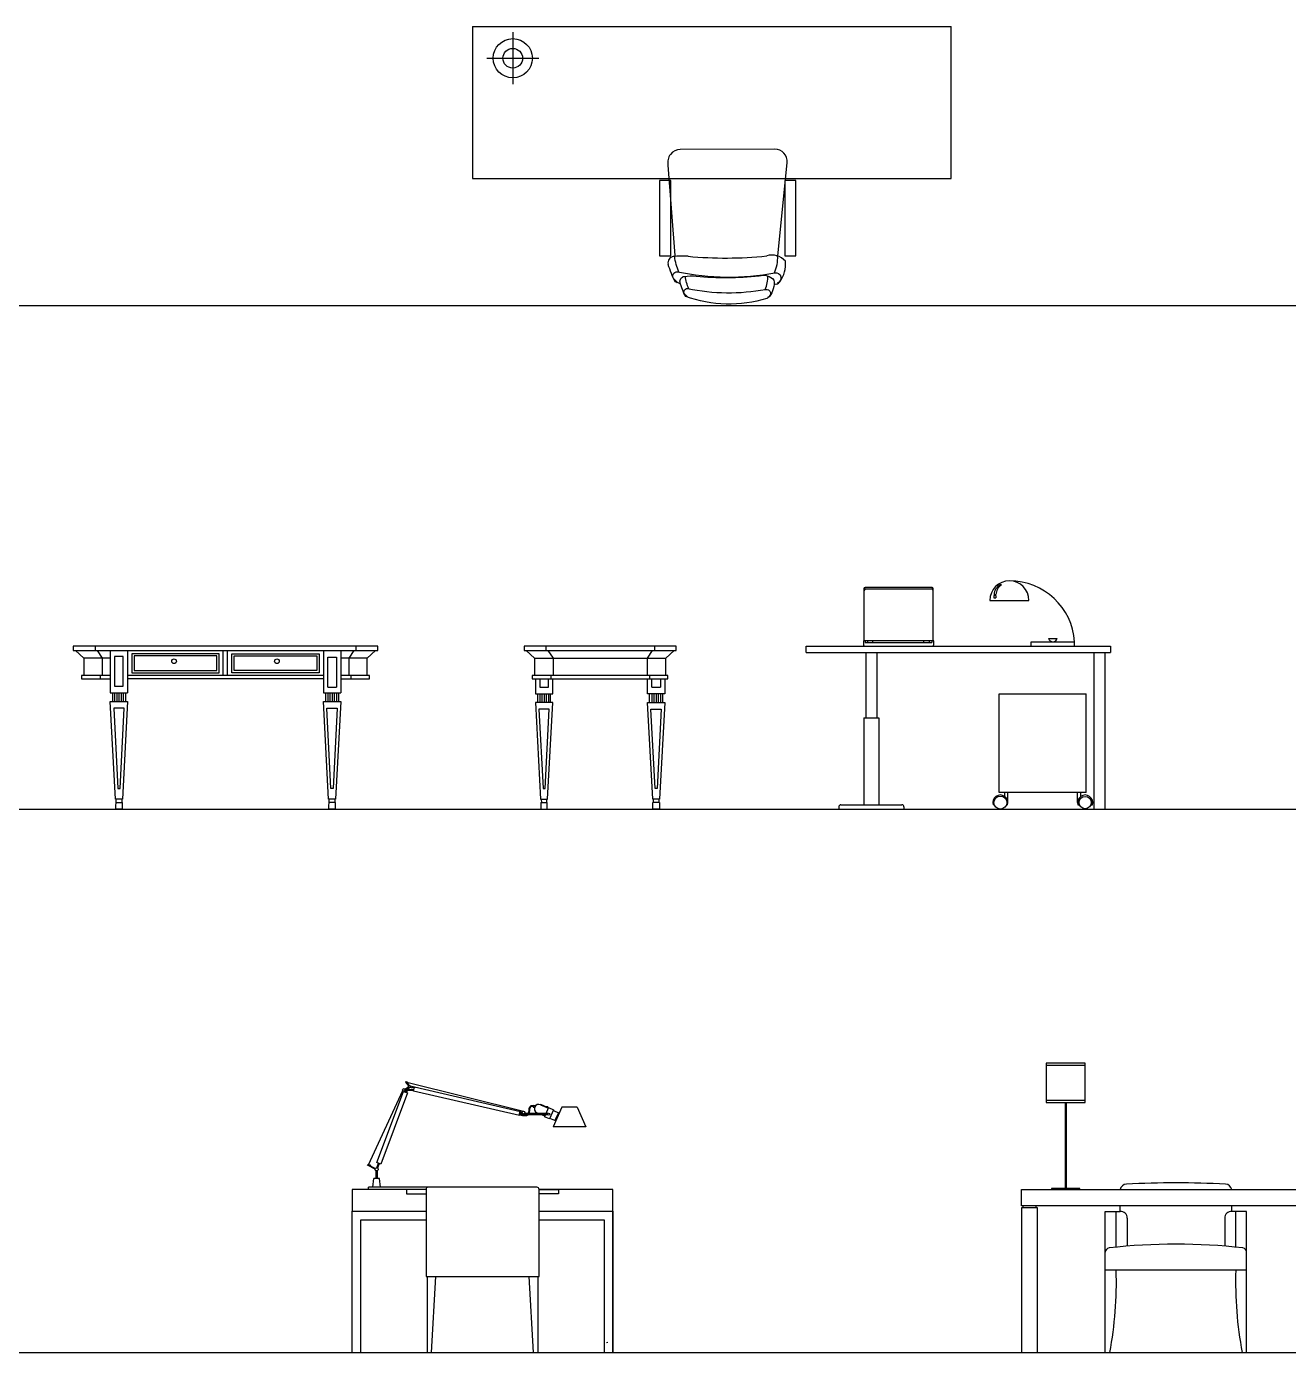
# Model space of a CAD drawing. Header units: millimetres. Extents: x 46 to 20372, y 30 to 14100.
# Drawn here: x 6592 to 12395, y 7532 to 13632 of the extents above; entities that cross this region are included whole.
import ezdxf

# ---------------------------------------------------------------- set-up
doc = ezdxf.new("R2010")
doc.units = ezdxf.units.MM
doc.layers.get('0').update_dxf_attribs({"color": 250})

msp = doc.modelspace()

# ---------------------------------------------------------------- linework, layer by layer
for p, q in [((8643.4, 13632.4), (10843.4, 13632.4)), ((8827.9, 13606.5), (8827.9, 13366.5)), ((8707.9, 13486.5), (8947.9, 13486.5)), ((8643.4, 12932.4), (10843.4, 12932.4)), ((46.1, 12349.5), (20372.3, 12349.5)), ((10443.2, 11046.2), (10443.2, 10805.2)), ((10444.7, 11049.7), (10449.3, 11045.1)), ((10756.2, 11051.2), (10448.2, 11051.2)), ((10449.3, 11045.1), (10755.1, 11045.1)), ((10759.7, 11049.7), (10755.1, 11045.1)), ((10761.2, 10805.2), (10761.2, 11046.2)), ((11022.1, 10991.7), (11202.1, 10991.7)), ((10764.2, 10805.2), (10440.2, 10805.2)), ((10440.2, 10805.2), (10440.2, 10786.7)), ((10449.2, 10805.2), (10449.2, 10798.2)), ((10460.2, 10798.2), (10460.2, 10805.2)), ((10484.2, 10798.2), (10484.2, 10805.2)), ((10719.2, 10798.2), (10719.2, 10805.2)), ((10744.2, 10798.2), (10744.2, 10805.2)), ((10755.2, 10805.2), (10755.2, 10798.2)), ((10764.2, 10786.7), (10764.2, 10805.2)), ((11212.1, 10781.7), (11212.1, 10801.7)), ((11212.1, 10801.7), (11412.1, 10801.7)), ((11292.1, 10817.2), (11332.1, 10817.2)), ((11412.1, 10781.7), (11412.1, 10801.7)), ((8206.6, 10781.7), (6806.6, 10781.7)), ((6806.6, 10781.7), (6806.6, 10761.7)), ((6806.6, 10761.7), (8206.6, 10761.7)), ((6816.6, 10761.7), (6854.9, 10726.7)), ((6906.6, 10781.7), (6906.6, 10761.7)), ((6916.6, 10761.7), (6939.9, 10726.7)), ((6976.6, 10761.7), (6976.6, 10566.7)), ((7056.6, 10761.7), (7056.6, 10566.7)), ((7076.1, 10746.3), (7076.1, 10659.4)), ((7476.9, 10746.3), (7076.1, 10746.3)), ((7476.9, 10659.4), (7476.9, 10746.3)), ((7496.6, 10646.7), (7496.6, 10761.7)), ((7516.6, 10646.7), (7516.6, 10761.7)), ((7536.3, 10659.4), (7536.3, 10746.3)), ((7536.3, 10746.3), (7937.2, 10746.3)), ((7937.2, 10746.3), (7937.2, 10659.4)), ((7956.6, 10761.7), (7956.6, 10566.7)), ((8036.6, 10761.7), (8036.6, 10566.7)), ((8096.6, 10761.7), (8073.3, 10726.7)), ((8106.6, 10781.7), (8106.6, 10761.7)), ((8158.4, 10726.7), (8196.6, 10761.7)), ((8206.6, 10761.7), (8206.6, 10781.7)), ((9579.4, 10781.7), (8879.6, 10781.7)), ((8879.6, 10781.7), (8879.6, 10761.7)), ((8879.6, 10761.7), (9579.4, 10761.7)), ((8889.6, 10761.7), (8927.8, 10726.7)), ((8979.6, 10781.7), (8979.6, 10761.7)), ((8989.6, 10761.7), (9012.9, 10726.7)), ((9469.4, 10761.7), (9446.1, 10726.7)), ((9479.4, 10781.7), (9479.4, 10761.7)), ((9531.1, 10726.7), (9569.4, 10761.7)), ((9579.4, 10761.7), (9579.4, 10781.7)), ((10177.2, 10781.7), (11577.4, 10781.7)), ((10177.2, 10751.7), (10177.2, 10781.7)), ((10177.2, 10751.7), (11577.4, 10751.7)), ((10449.2, 10798.2), (10755.2, 10798.2)), ((10452.2, 10751.7), (10452.2, 10451.7)), ((10502.2, 10751.7), (10502.2, 10451.7)), ((11502.4, 10031.7), (11502.4, 10751.7)), ((11552.4, 10031.7), (11552.4, 10751.7)), ((11577.4, 10781.7), (11577.4, 10751.7)), ((6854.9, 10726.7), (6854.9, 10646.7)), ((6976.6, 10726.7), (6854.9, 10726.7)), ((6939.9, 10726.7), (6939.9, 10646.7)), ((7036.6, 10733.9), (6996.6, 10733.9)), ((6996.6, 10733.9), (6996.6, 10596.7)), ((7036.6, 10596.7), (7036.6, 10733.9)), ((7086.1, 10736.3), (7086.1, 10669.4)), ((7466.9, 10736.3), (7086.1, 10736.3)), ((7466.9, 10669.4), (7466.9, 10736.3)), ((7546.3, 10669.4), (7546.3, 10736.3)), ((7546.3, 10736.3), (7927.2, 10736.3)), ((7927.2, 10736.3), (7927.2, 10669.4)), ((7976.6, 10593.1), (7976.6, 10730.3)), ((7976.6, 10730.3), (8016.6, 10730.3)), ((8016.6, 10730.3), (8016.6, 10593.1)), ((8158.4, 10726.7), (8036.6, 10726.7)), ((8073.3, 10726.7), (8073.3, 10646.7)), ((8158.4, 10646.7), (8158.4, 10726.7)), ((8927.8, 10726.7), (8927.8, 10646.7)), ((8927.8, 10726.7), (9531.1, 10726.7)), ((9012.9, 10726.7), (9012.9, 10646.7)), ((9446.1, 10726.7), (9446.1, 10646.7)), ((9531.1, 10646.7), (9531.1, 10726.7)), ((6976.6, 10646.7), (6844.9, 10646.7)), ((6844.9, 10646.7), (6844.9, 10631.7)), ((6844.9, 10631.7), (6976.6, 10631.7)), ((6929.9, 10646.7), (6929.9, 10631.7)), ((7956.6, 10646.7), (7056.6, 10646.7)), ((7956.6, 10631.7), (7056.6, 10631.7)), ((7076.1, 10659.4), (7476.9, 10659.4)), ((7086.1, 10669.4), (7466.9, 10669.4)), ((7937.2, 10659.4), (7536.3, 10659.4)), ((7927.2, 10669.4), (7546.3, 10669.4)), ((8168.4, 10646.7), (8036.6, 10646.7)), ((8036.6, 10631.7), (8168.4, 10631.7)), ((8083.4, 10646.7), (8083.4, 10631.7)), ((8168.4, 10631.7), (8168.4, 10646.7)), ((9541.1, 10646.7), (8917.8, 10646.7)), ((8917.8, 10646.7), (8917.8, 10631.7)), ((8917.8, 10631.7), (9541.1, 10631.7)), ((8931.8, 10631.7), (8931.8, 10561.5)), ((8951.8, 10631.7), (8951.8, 10593.1)), ((8991.8, 10593.1), (8991.8, 10631.7)), ((9002.8, 10646.7), (9002.8, 10631.7)), ((9011.8, 10561.5), (9011.8, 10631.7)), ((9447.1, 10561.5), (9447.1, 10631.7)), ((9456.1, 10646.7), (9456.1, 10631.7)), ((9467.1, 10593.1), (9467.1, 10631.7)), ((9507.1, 10631.7), (9507.1, 10593.1)), ((9527.1, 10631.7), (9527.1, 10561.5)), ((9541.1, 10631.7), (9541.1, 10646.7)), ((6976.6, 10566.7), (7056.6, 10566.7)), ((6986.6, 10566.7), (6986.6, 10526.7)), ((6996.6, 10596.7), (7036.6, 10596.7)), ((6996.6, 10566.7), (6996.6, 10526.7)), ((7006.6, 10566.7), (7006.6, 10526.7)), ((7016.6, 10566.7), (7016.6, 10526.7)), ((7026.6, 10566.7), (7026.6, 10526.7)), ((7036.6, 10566.7), (7036.6, 10526.7)), ((7046.6, 10566.7), (7046.6, 10526.7)), ((7956.6, 10566.7), (8036.6, 10566.7)), ((7966.6, 10566.7), (7966.6, 10526.7)), ((7976.6, 10593.1), (8016.6, 10593.1)), ((7976.6, 10566.7), (7976.6, 10526.7)), ((7986.6, 10566.7), (7986.6, 10526.7)), ((7996.6, 10566.7), (7996.6, 10526.7)), ((8006.6, 10566.7), (8006.6, 10526.7)), ((8016.6, 10566.7), (8016.6, 10526.7)), ((8026.6, 10566.7), (8026.6, 10526.7)), ((8931.8, 10561.5), (9011.8, 10561.5)), ((8941.8, 10561.5), (8941.8, 10521.5)), ((8951.8, 10593.1), (8991.8, 10593.1)), ((8951.8, 10561.5), (8951.8, 10521.5)), ((8961.8, 10561.5), (8961.8, 10521.5)), ((8971.8, 10561.5), (8971.8, 10521.5)), ((8981.8, 10561.5), (8981.8, 10521.5)), ((8991.8, 10561.5), (8991.8, 10521.5)), ((9001.8, 10521.5), (9001.8, 10561.5)), ((9527.1, 10561.5), (9447.1, 10561.5)), ((9457.1, 10521.5), (9457.1, 10561.5)), ((9467.1, 10593.1), (9507.1, 10593.1)), ((9467.1, 10561.5), (9467.1, 10521.5)), ((9477.1, 10561.5), (9477.1, 10521.5)), ((9487.1, 10561.5), (9487.1, 10521.5)), ((9497.1, 10561.5), (9497.1, 10521.5)), ((9507.1, 10561.5), (9507.1, 10521.5)), ((9517.1, 10561.5), (9517.1, 10521.5)), ((11065.4, 10108.7), (11065.4, 10561.7)), ((11065.4, 10561.7), (11465.4, 10561.7)), ((11465.4, 10108.7), (11465.4, 10561.7)), ((6976.6, 10526.7), (7056.6, 10526.7)), ((7001.1, 10076.7), (6976.6, 10526.7)), ((7040.3, 10496.7), (6992.9, 10496.7)), ((6992.9, 10496.7), (7011.7, 10126.7)), ((7021.6, 10126.7), (7040.3, 10496.7)), ((7056.6, 10526.7), (7032.2, 10076.7)), ((7956.6, 10526.7), (8036.6, 10526.7)), ((7981.1, 10076.7), (7956.6, 10526.7)), ((7991.7, 10126.7), (7972.9, 10496.7)), ((7972.9, 10496.7), (8020.3, 10496.7)), ((8020.3, 10496.7), (8001.6, 10126.7)), ((8036.6, 10526.7), (8012.2, 10076.7)), ((9011.8, 10521.5), (8931.8, 10521.5)), ((8931.8, 10521.5), (8956, 10076.7)), ((8987.1, 10076.7), (9011.8, 10521.5)), ((9471.9, 10076.7), (9447.1, 10521.5)), ((9447.1, 10521.5), (9527.1, 10521.5)), ((9527.1, 10521.5), (9502.9, 10076.7)), ((8995.5, 10491.5), (8948.2, 10491.5)), ((8948.2, 10491.5), (8966.9, 10126.7)), ((8976.8, 10126.7), (8995.5, 10491.5)), ((9482.2, 10126.7), (9463.4, 10491.5)), ((9463.4, 10491.5), (9510.8, 10491.5)), ((9510.8, 10491.5), (9492.1, 10126.7)), ((10442.2, 10451.7), (10442.2, 10051.7)), ((10442.2, 10451.7), (10512.2, 10451.7)), ((10512.2, 10451.7), (10512.2, 10051.7)), ((7032.2, 10076.7), (7001.1, 10076.7)), ((7001.6, 10031.7), (7004, 10076.7)), ((7011.7, 10126.7), (7021.6, 10126.7)), ((7029.2, 10076.7), (7029.2, 10061.7)), ((8012.2, 10076.7), (7981.1, 10076.7)), ((7981.6, 10031.7), (7984, 10076.7)), ((8001.6, 10126.7), (7991.7, 10126.7)), ((8009.2, 10076.7), (8009.2, 10061.7)), ((8956, 10076.7), (8987.1, 10076.7)), ((8959, 10076.7), (8959.3, 10061.7)), ((8966.9, 10126.7), (8976.8, 10126.7)), ((8984.4, 10061.7), (8984.2, 10076.7)), ((9502.9, 10076.7), (9471.9, 10076.7)), ((9474.5, 10061.7), (9474.8, 10076.7)), ((9492.1, 10126.7), (9482.2, 10126.7)), ((9500, 10076.7), (9499.7, 10061.7)), ((11465.4, 10108.7), (11065.4, 10108.7)), ((11090.4, 10090.4), (11090.4, 10108.7)), ((11105.4, 10061.7), (11105.4, 10108.7)), ((11425.4, 10061.7), (11425.4, 10108.7)), ((11440.4, 10090.4), (11440.4, 10108.7)), ((46.1, 10031.7), (20372.3, 10031.7)), ((7001.6, 10061.7), (7031.6, 10061.7)), ((7031.6, 10031.7), (7001.6, 10031.7)), ((7031.6, 10061.7), (7031.6, 10031.7)), ((8011.6, 10061.7), (7981.6, 10061.7)), ((8011.6, 10031.7), (7981.6, 10031.7)), ((8011.6, 10061.7), (8011.6, 10031.7)), ((8956.8, 10061.7), (8956.8, 10031.7)), ((8956.8, 10061.7), (8986.8, 10061.7)), ((8956.8, 10031.7), (8986.8, 10031.7)), ((8986.8, 10031.7), (8986.8, 10061.7)), ((9472.1, 10031.7), (9472.1, 10061.7)), ((9502.1, 10061.7), (9472.1, 10061.7)), ((9502.1, 10031.7), (9472.1, 10031.7)), ((9502.1, 10061.7), (9502.1, 10031.7)), ((10327.2, 10041.7), (10327.2, 10031.7)), ((10327.2, 10031.7), (10627.9, 10031.7)), ((10337.2, 10051.7), (10617.2, 10051.7)), ((10627.2, 10041.7), (10627.2, 10031.7)), ((11042.2, 10051.7), (11036.9, 10051.7)), ((11104, 10051.7), (11098.7, 10051.7)), ((11426.9, 10051.7), (11434.3, 10051.7)), ((11486.6, 10051.7), (11494, 10051.7)), ((11502.4, 10031.7), (11552.4, 10031.7)), ((11461.2, 8862.2), (11281.2, 8862.2)), ((11281.2, 8862.2), (11281.2, 8682.2)), ((11461.2, 8852.2), (11281.2, 8852.2)), ((11461.2, 8682.2), (11461.2, 8862.2)), ((8165, 8394.9), (8321.7, 8736.8)), ((8202.4, 8405.2), (8324.7, 8733.1)), ((8343.4, 8726.1), (8221.1, 8398.2)), ((8324.7, 8733.1), (8343.4, 8726.1)), ((8326.7, 8733.9), (8326.1, 8732.6)), ((8331.2, 8743.4), (8348.1, 8754.2)), ((8331.2, 8730.7), (8334, 8738.1)), ((8337.9, 8779), (8334, 8776)), ((8334, 8776), (8348.2, 8757.9)), ((8334, 8738.1), (8356.1, 8752.2)), ((8335.1, 8729.8), (8334.9, 8729.3)), ((8335.3, 8730.3), (8335.1, 8729.8)), ((8335.5, 8730.7), (8335.3, 8730.3)), ((8335.6, 8731.1), (8335.5, 8730.7)), ((8335.8, 8731.5), (8335.6, 8731.1)), ((8336, 8731.8), (8335.8, 8731.5)), ((8336.2, 8732), (8336, 8731.8)), ((8336.3, 8732.3), (8336.2, 8732)), ((8336.5, 8732.5), (8336.3, 8732.3)), ((8336.6, 8732.7), (8336.5, 8732.5)), ((8336.7, 8732.8), (8336.6, 8732.7)), ((8336.8, 8733), (8336.7, 8732.8)), ((8336.9, 8733.1), (8336.8, 8733)), ((8337, 8733.3), (8336.9, 8733.1)), ((8337.1, 8733.4), (8337, 8733.3)), ((8337.2, 8733.5), (8337.1, 8733.4)), ((8337.3, 8733.6), (8337.2, 8733.5)), ((8337.4, 8733.7), (8337.3, 8733.6)), ((8337.5, 8733.9), (8337.4, 8733.7)), ((8337.6, 8734), (8337.5, 8733.9)), ((8337.7, 8734.3), (8337.6, 8734.2)), ((8337.6, 8734.2), (8337.6, 8734)), ((8337.8, 8734.5), (8337.7, 8734.3)), ((8337.8, 8728.7), (8337.7, 8728.3)), ((8337.9, 8734.7), (8337.8, 8734.5)), ((8338, 8729.1), (8337.8, 8728.7)), ((8352.4, 8760.7), (8337.9, 8779)), ((8338.1, 8734.9), (8337.9, 8734.7)), ((8338.1, 8729.4), (8338, 8729.1)), ((8338.2, 8735.1), (8338.1, 8734.9)), ((8338.3, 8729.7), (8338.1, 8729.4)), ((8338.3, 8735.3), (8338.2, 8735.1)), ((8338.4, 8735.5), (8338.3, 8735.3)), ((8338.4, 8730), (8338.3, 8729.7)), ((8338.6, 8735.7), (8338.4, 8735.5)), ((8338.6, 8730.2), (8338.4, 8730)), ((8338.7, 8735.9), (8338.6, 8735.7)), ((8338.7, 8730.4), (8338.6, 8730.2)), ((8338.9, 8736.1), (8338.7, 8735.9)), ((8338.8, 8730.6), (8338.7, 8730.4)), ((8339, 8730.8), (8338.8, 8730.6)), ((8339, 8736.3), (8338.9, 8736.1)), ((8339.2, 8736.5), (8339, 8736.3)), ((8339.1, 8731), (8339, 8730.8)), ((8339.2, 8731.1), (8339.1, 8731)), ((8339.4, 8736.6), (8339.2, 8736.5)), ((8339.3, 8731.2), (8339.2, 8731.1)), ((8339.4, 8731.4), (8339.3, 8731.2)), ((8339.5, 8736.8), (8339.4, 8736.6)), ((8339.5, 8731.5), (8339.4, 8731.4)), ((8339.7, 8737), (8339.5, 8736.8)), ((8339.6, 8731.6), (8339.5, 8731.5)), ((8339.7, 8731.7), (8339.6, 8731.6)), ((8339.9, 8737.1), (8339.7, 8737)), ((8339.8, 8731.9), (8339.7, 8731.7)), ((8339.9, 8732), (8339.8, 8731.9)), ((8340.1, 8737.3), (8339.9, 8737.1)), ((8340, 8732.3), (8339.9, 8732.1)), ((8339.9, 8732.1), (8339.9, 8732)), ((8340.1, 8732.4), (8340, 8732.3)), ((8340.3, 8737.4), (8340.1, 8737.3)), ((8340.2, 8732.6), (8340.1, 8732.4)), ((8340.3, 8732.8), (8340.2, 8732.6)), ((8340.4, 8737.6), (8340.3, 8737.4)), ((8340.4, 8732.9), (8340.3, 8732.8)), ((8340.4, 8775.9), (8877.4, 8642.1)), ((8340.6, 8737.7), (8340.4, 8737.6)), ((8340.5, 8733.1), (8340.4, 8732.9)), ((8340.6, 8733.3), (8340.5, 8733.1)), ((8340.7, 8737.8), (8340.6, 8737.7)), ((8340.7, 8733.5), (8340.6, 8733.3)), ((8340.9, 8737.9), (8340.7, 8737.8)), ((8340.8, 8733.6), (8340.7, 8733.5)), ((8340.8, 8776.4), (8341.6, 8776.4)), ((8340.9, 8733.8), (8340.8, 8733.6)), ((8341, 8737.9), (8340.9, 8737.9)), ((8341, 8734), (8340.9, 8733.8)), ((8341.2, 8738), (8341, 8737.9)), ((8341.1, 8734.1), (8341, 8734)), ((8341.2, 8734.2), (8341.1, 8734.1)), ((8341.3, 8738.1), (8341.2, 8738)), ((8341.4, 8734.4), (8341.2, 8734.2)), ((8341.5, 8738.2), (8341.3, 8738.1)), ((8341.5, 8734.5), (8341.4, 8734.4)), ((8341.6, 8738.2), (8341.5, 8738.2)), ((8341.6, 8734.6), (8341.5, 8734.5)), ((8341.6, 8776.4), (8341.6, 8774.3)), ((8341.7, 8738.3), (8341.6, 8738.2)), ((8341.7, 8734.7), (8341.6, 8734.6)), ((8341.9, 8738.4), (8341.7, 8738.3)), ((8341.8, 8734.8), (8341.7, 8734.7)), ((8341.9, 8734.9), (8341.8, 8734.8)), ((8342, 8738.5), (8341.9, 8738.4)), ((8342, 8735), (8341.9, 8734.9)), ((8342.2, 8738.6), (8342, 8738.5)), ((8342.2, 8735.1), (8342, 8735)), ((8342.3, 8738.7), (8342.2, 8738.6)), ((8342.3, 8735.2), (8342.2, 8735.1)), ((8342.5, 8738.8), (8342.3, 8738.7)), ((8342.4, 8735.2), (8342.3, 8735.2)), ((8342.5, 8735.3), (8342.4, 8735.2)), ((8342.6, 8738.9), (8342.5, 8738.8)), ((8342.7, 8735.3), (8342.5, 8735.3)), ((8342.8, 8739), (8342.6, 8738.9)), ((8342.8, 8735.4), (8342.7, 8735.3)), ((8343, 8739.1), (8342.8, 8739)), ((8342.9, 8735.5), (8342.8, 8735.4)), ((8343.1, 8735.5), (8342.9, 8735.5)), ((8343.2, 8739.2), (8343, 8739.1)), ((8343.2, 8735.6), (8343.1, 8735.5)), ((8343.5, 8739.3), (8343.2, 8739.2)), ((8343.3, 8735.7), (8343.2, 8735.6)), ((8343.4, 8735.7), (8343.3, 8735.7)), ((8343.5, 8735.8), (8343.4, 8735.7)), ((8343.7, 8739.4), (8343.5, 8739.3)), ((8343.7, 8735.9), (8343.5, 8735.8)), ((8344, 8739.5), (8343.7, 8739.4)), ((8343.8, 8736), (8343.7, 8735.9)), ((8343.9, 8736.1), (8343.8, 8736)), ((8344, 8736.1), (8343.9, 8736.1)), ((8344.3, 8739.5), (8344, 8739.5)), ((8344.2, 8736.2), (8344, 8736.1)), ((8344.3, 8736.3), (8344.2, 8736.2)), ((8344.7, 8739.6), (8344.3, 8739.5)), ((8344.5, 8736.4), (8344.3, 8736.3)), ((8344.7, 8736.5), (8344.5, 8736.4)), ((8345, 8739.7), (8344.7, 8739.6)), ((8344.9, 8736.5), (8344.7, 8736.5)), ((8345.1, 8736.6), (8344.9, 8736.5)), ((8345.4, 8739.7), (8345, 8739.7)), ((8345.3, 8736.6), (8345.1, 8736.6)), ((8345.6, 8736.7), (8345.3, 8736.6)), ((8345.8, 8739.8), (8345.4, 8739.7)), ((8345.9, 8736.7), (8345.6, 8736.7)), ((8346.2, 8739.8), (8345.8, 8739.8)), ((8346.2, 8736.8), (8345.9, 8736.7)), ((8346.6, 8739.8), (8346.2, 8739.8)), ((8346.5, 8736.8), (8346.2, 8736.8)), ((8346.8, 8736.8), (8346.5, 8736.8)), ((8346.9, 8739.9), (8346.6, 8739.8)), ((8347.1, 8736.9), (8346.8, 8736.8)), ((8347.3, 8739.9), (8346.9, 8739.9)), ((8347.4, 8736.9), (8347.1, 8736.9)), ((8347.7, 8739.9), (8347.3, 8739.9)), ((8347.7, 8736.9), (8347.4, 8736.9)), ((8348.1, 8740), (8347.7, 8739.9)), ((8348, 8736.9), (8347.7, 8736.9)), ((8348.4, 8737), (8348, 8736.9)), ((8348.5, 8740), (8348.1, 8740)), ((8348.7, 8737), (8348.4, 8737)), ((8348.8, 8740), (8348.5, 8740)), ((8349, 8737), (8348.7, 8737)), ((8349.2, 8740), (8348.8, 8740)), ((8349.3, 8737), (8349, 8737)), ((8349.5, 8740), (8349.2, 8740)), ((8349.7, 8737), (8349.3, 8737)), ((8349.9, 8740), (8349.5, 8740)), ((8350, 8737.1), (8349.7, 8737)), ((8350.2, 8740.1), (8349.9, 8740)), ((8350.3, 8737.1), (8350, 8737.1)), ((8350.6, 8740.1), (8350.2, 8740.1)), ((8350.7, 8737.1), (8350.3, 8737.1)), ((8350.9, 8740.1), (8350.6, 8740.1)), ((8351, 8737.1), (8350.7, 8737.1)), ((8351.3, 8740.1), (8350.9, 8740.1)), ((8351.3, 8737.1), (8351, 8737.1)), ((8351.6, 8740.1), (8351.3, 8740.1)), ((8351.6, 8737.1), (8351.3, 8737.1)), ((8351.9, 8740.1), (8351.6, 8740.1)), ((8352, 8737.1), (8351.6, 8737.1)), ((8352.3, 8740.1), (8351.9, 8740.1)), ((8352.3, 8737.1), (8352, 8737.1)), ((8352.6, 8740.1), (8352.3, 8740.1)), ((8352.6, 8737.1), (8352.3, 8737.1)), ((8353, 8740.1), (8352.6, 8740.1)), ((8353, 8737.1), (8352.6, 8737.1)), ((8353.4, 8740.1), (8353, 8740.1)), ((8353.4, 8737.1), (8353, 8737.1)), ((8353.8, 8740.1), (8353.4, 8740.1)), ((8353.8, 8737.1), (8353.4, 8737.1)), ((8354.2, 8740.1), (8353.8, 8740.1)), ((8354.2, 8737.1), (8353.8, 8737.1)), ((8354.6, 8740.1), (8354.2, 8740.1)), ((8354.6, 8737.1), (8354.2, 8737.1)), ((8355.1, 8740.1), (8354.6, 8740.1)), ((8355.1, 8737.1), (8354.6, 8737.1)), ((8355.6, 8740.1), (8355.1, 8740.1)), ((8355.6, 8737.1), (8355.1, 8737.1)), ((8356.1, 8740.1), (8355.6, 8740.1)), ((8356.1, 8737.1), (8355.6, 8737.1)), ((8356.1, 8752.2), (8364.9, 8750)), ((8356.6, 8740.1), (8356.1, 8740.1)), ((8356.6, 8737.1), (8356.1, 8737.1)), ((8356.2, 8758.3), (8376.4, 8753.4)), ((8357.2, 8740.1), (8356.6, 8740.1)), ((8357.2, 8737.1), (8356.6, 8737.1)), ((8357.7, 8740.1), (8357.2, 8740.1)), ((8357.7, 8737.1), (8357.2, 8737.1)), ((8358.3, 8740.1), (8357.7, 8740.1)), ((8358.3, 8737.1), (8357.7, 8737.1)), ((8358.9, 8740.1), (8358.3, 8740.1)), ((8358.9, 8737.1), (8358.3, 8737.1)), ((8359.5, 8740.1), (8358.9, 8740.1)), ((8359.6, 8737.1), (8358.9, 8737.1)), ((8360.2, 8740.1), (8359.5, 8740.1)), ((8360.2, 8737.1), (8359.6, 8737.1)), ((8360.8, 8740.1), (8360.2, 8740.1)), ((8360.9, 8737.1), (8360.2, 8737.1)), ((8361.5, 8740.1), (8360.8, 8740.1)), ((8361.6, 8737.1), (8360.9, 8737.1)), ((8362.3, 8740.1), (8361.5, 8740.1)), ((8362.4, 8737.1), (8361.6, 8737.1)), ((8363.2, 8740.2), (8362.3, 8740.1)), ((8363.3, 8737.2), (8362.4, 8737.1)), ((8364.3, 8740.2), (8363.2, 8740.2)), ((8364.3, 8737.2), (8363.3, 8737.2)), ((8365.6, 8740.3), (8364.3, 8740.2)), ((8365.5, 8737.3), (8364.3, 8737.2)), ((8366.3, 8755.9), (8364.9, 8750)), ((8375.2, 8748.6), (8365.1, 8751)), ((8366.9, 8737.3), (8365.5, 8737.3)), ((8367.1, 8740.4), (8365.6, 8740.3)), ((8368.6, 8737.5), (8366.9, 8737.3)), ((8368.9, 8740.5), (8367.1, 8740.4)), ((8370.5, 8737.6), (8368.6, 8737.5)), ((8371, 8740.7), (8368.9, 8740.5)), ((8372.8, 8737.8), (8370.5, 8737.6)), ((8373.5, 8740.8), (8371, 8740.7)), ((8371.9, 8733.9), (8376.4, 8753.4)), ((8859.1, 8621.6), (8371.9, 8733.9)), ((8376.4, 8753.4), (8375.2, 8748.6)), ((8376.4, 8753.4), (8863.6, 8641.1)), ((8907.9, 8663.4), (8907.5, 8663)), ((8908.2, 8663.7), (8907.9, 8663.4)), ((8908.6, 8664), (8908.2, 8663.7)), ((8909, 8664.4), (8908.6, 8664)), ((8909.4, 8664.7), (8909, 8664.4)), ((8909.8, 8664.9), (8909.4, 8664.7)), ((8910.2, 8665.2), (8909.8, 8664.9)), ((8910.6, 8665.4), (8910.2, 8665.2)), ((8910.9, 8665.6), (8910.6, 8665.4)), ((8911.3, 8665.8), (8910.9, 8665.6)), ((8911.7, 8665.9), (8911.3, 8665.8)), ((8912, 8666.1), (8911.7, 8665.9)), ((8912.4, 8666.2), (8912, 8666.1)), ((8912.5, 8663), (8912.2, 8662.9)), ((8912.8, 8666.3), (8912.4, 8666.2)), ((8912.8, 8663.1), (8912.5, 8663)), ((8913.2, 8666.4), (8912.8, 8666.3)), ((8913.1, 8663.2), (8912.8, 8663.1)), ((8913.4, 8663.3), (8913.1, 8663.2)), ((8913.5, 8666.5), (8913.2, 8666.4)), ((8913.7, 8663.4), (8913.4, 8663.3)), ((8913.9, 8666.6), (8913.5, 8666.5)), ((8914, 8663.5), (8913.7, 8663.4)), ((8914.4, 8666.7), (8913.9, 8666.6)), ((8914.3, 8663.6), (8914, 8663.5)), ((8914.7, 8663.6), (8914.3, 8663.6)), ((8914.8, 8666.8), (8914.4, 8666.7)), ((8915, 8663.7), (8914.7, 8663.6)), ((8915.3, 8666.9), (8914.8, 8666.8)), ((8915.4, 8663.8), (8915, 8663.7)), ((8915.8, 8667), (8915.3, 8666.9)), ((8915.8, 8663.9), (8915.4, 8663.8)), ((8916.3, 8667.1), (8915.8, 8667)), ((8916.2, 8664), (8915.8, 8663.9)), ((8916.7, 8664.1), (8916.2, 8664)), ((8917, 8667.2), (8916.3, 8667.1)), ((8917.2, 8664.1), (8916.7, 8664.1)), ((8917.8, 8667.2), (8917, 8667.2)), ((8917.8, 8664.1), (8917.2, 8664.1)), ((8918.7, 8667.1), (8917.8, 8667.2)), ((8918.6, 8664.1), (8917.8, 8664.1)), ((8919.4, 8664), (8918.6, 8664.1)), ((8919.7, 8667), (8918.7, 8667.1)), ((8920.4, 8663.9), (8919.4, 8664)), ((8921, 8666.8), (8919.7, 8667)), ((8921.5, 8663.6), (8920.4, 8663.9)), ((8922.4, 8666.5), (8921, 8666.8)), ((8925.2, 8668.6), (8921.1, 8659.4)), ((8922.8, 8663.3), (8921.5, 8663.6)), ((8924, 8666), (8922.4, 8666.5)), ((8931.5, 8665.8), (8925.2, 8668.6)), ((8955.3, 8671.6), (8956.1, 8673.4)), ((8955.3, 8671.6), (8991.6, 8655.4)), ((8956.1, 8673.4), (8992.5, 8657.3)), ((11281.2, 8692.2), (11461.2, 8692.2)), ((11281.2, 8682.2), (11461.2, 8682.2)), ((11368.7, 8682.2), (11368.7, 8286.7)), ((11373.7, 8682.2), (11373.7, 8286.7)), ((8860.7, 8641.8), (8856.2, 8622.3)), ((8863.6, 8641.1), (8859.1, 8621.6)), ((8860.3, 8624), (8859.7, 8624.2)), ((8860.9, 8623.9), (8860.3, 8624)), ((8861, 8627), (8860.4, 8627.1)), ((8861.4, 8623.8), (8860.9, 8623.9)), ((8861.6, 8626.8), (8861, 8627)), ((8861.9, 8623.7), (8861.4, 8623.8)), ((8890.6, 8625.6), (8861.5, 8632.2)), ((8862.1, 8626.7), (8861.6, 8626.8)), ((8862.4, 8623.6), (8861.9, 8623.7)), ((8862.6, 8626.6), (8862.1, 8626.7)), ((8862.8, 8623.4), (8862.4, 8623.6)), ((8863.1, 8626.5), (8862.6, 8626.6)), ((8870.7, 8635.3), (8862.7, 8637.1)), ((8863.2, 8623.4), (8862.8, 8623.4)), ((8863.5, 8626.4), (8863.1, 8626.5)), ((8863.6, 8623.3), (8863.2, 8623.4)), ((8863.9, 8626.3), (8863.5, 8626.4)), ((8864, 8623.2), (8863.6, 8623.3)), ((8864.3, 8626.2), (8863.9, 8626.3)), ((8864.4, 8623.1), (8864, 8623.2)), ((8864.6, 8626.1), (8864.3, 8626.2)), ((8864.7, 8623), (8864.4, 8623.1)), ((8865, 8626.1), (8864.6, 8626.1)), ((8865.1, 8623), (8864.7, 8623)), ((8865.3, 8626), (8865, 8626.1)), ((8865.4, 8622.9), (8865.1, 8623)), ((8865.7, 8625.9), (8865.3, 8626)), ((8865.8, 8622.9), (8865.4, 8622.9)), ((8866, 8625.9), (8865.7, 8625.9)), ((8866.1, 8622.8), (8865.8, 8622.9)), ((8866.3, 8625.8), (8866, 8625.9)), ((8866.4, 8622.8), (8866.1, 8622.8)), ((8866.7, 8625.8), (8866.3, 8625.8)), ((8866.7, 8622.7), (8866.4, 8622.8)), ((8867, 8625.7), (8866.7, 8625.8)), ((8867, 8622.7), (8866.7, 8622.7)), ((8867.3, 8625.7), (8867, 8625.7)), ((8867.4, 8622.6), (8867, 8622.7)), ((8867.6, 8625.6), (8867.3, 8625.7)), ((8867.7, 8622.6), (8867.4, 8622.6)), ((8868, 8625.6), (8867.6, 8625.6)), ((8868, 8622.5), (8867.7, 8622.6)), ((8868.3, 8625.5), (8868, 8625.6)), ((8868.3, 8622.4), (8868, 8622.5)), ((8868.6, 8625.4), (8868.3, 8625.5)), ((8868.6, 8622.3), (8868.3, 8622.4)), ((8869, 8625.4), (8868.6, 8625.4)), ((8869, 8622.3), (8868.6, 8622.3)), ((8869.3, 8625.3), (8869, 8625.4)), ((8869.3, 8622.2), (8869, 8622.3)), ((8869.6, 8625.2), (8869.3, 8625.3)), ((8869.6, 8622.1), (8869.3, 8622.2)), ((8870, 8625.1), (8869.6, 8625.2)), ((8869.9, 8622), (8869.6, 8622.1)), ((8870.2, 8621.9), (8869.9, 8622)), ((8870.3, 8625), (8870, 8625.1)), ((8870.5, 8621.8), (8870.2, 8621.9)), ((8870.6, 8624.9), (8870.3, 8625)), ((8870.8, 8621.8), (8870.5, 8621.8)), ((8870.9, 8624.8), (8870.6, 8624.9)), ((8871.1, 8621.7), (8870.8, 8621.8)), ((8871.3, 8624.7), (8870.9, 8624.8)), ((8871.4, 8621.6), (8871.1, 8621.7)), ((8871.6, 8624.7), (8871.3, 8624.7)), ((8871.7, 8621.5), (8871.4, 8621.6)), ((8871.8, 8624.6), (8871.6, 8624.7)), ((8872, 8621.4), (8871.7, 8621.5)), ((8872.1, 8624.5), (8871.8, 8624.6)), ((8872.3, 8621.4), (8872, 8621.4)), ((8872.4, 8624.4), (8872.1, 8624.5)), ((8872.6, 8621.3), (8872.3, 8621.4)), ((8872.7, 8624.4), (8872.4, 8624.4)), ((8872.9, 8621.2), (8872.6, 8621.3)), ((8872.9, 8624.3), (8872.7, 8624.4)), ((8873.2, 8624.2), (8872.9, 8624.3)), ((8873.2, 8621.2), (8872.9, 8621.2)), ((8873.5, 8624.2), (8873.2, 8624.2)), ((8873.5, 8621.1), (8873.2, 8621.2)), ((8873.8, 8624.1), (8873.5, 8624.2)), ((8873.8, 8621), (8873.5, 8621.1)), ((8874.1, 8624), (8873.8, 8624.1)), ((8874.2, 8621), (8873.8, 8621)), ((8874.4, 8624), (8874.1, 8624)), ((8874.6, 8620.9), (8874.2, 8621)), ((8874.7, 8623.9), (8874.4, 8624)), ((8874.9, 8620.9), (8874.6, 8620.9)), ((8875, 8623.9), (8874.7, 8623.9)), ((8875.3, 8620.8), (8874.9, 8620.9)), ((8875.4, 8623.9), (8875, 8623.9)), ((8875.8, 8620.8), (8875.3, 8620.8)), ((8875.8, 8623.8), (8875.4, 8623.9)), ((8876.2, 8623.8), (8875.8, 8623.8)), ((8876.2, 8620.8), (8875.8, 8620.8)), ((8876.6, 8623.7), (8876.2, 8623.8)), ((8876.7, 8620.7), (8876.2, 8620.8)), ((8877, 8623.7), (8876.6, 8623.7)), ((8877.1, 8620.7), (8876.7, 8620.7)), ((8877.5, 8623.7), (8877, 8623.7)), ((8877.6, 8620.6), (8877.1, 8620.7)), ((8877.9, 8623.6), (8877.5, 8623.7)), ((8878.1, 8620.6), (8877.6, 8620.6)), ((8878.4, 8623.6), (8877.9, 8623.6)), ((8878.6, 8620.5), (8878.1, 8620.6)), ((8878.9, 8623.5), (8878.4, 8623.6)), ((8879.2, 8620.5), (8878.6, 8620.5)), ((8879.4, 8623.5), (8878.9, 8623.5)), ((8879.8, 8620.5), (8879.2, 8620.5)), ((8879.9, 8623.4), (8879.4, 8623.5)), ((8880.4, 8620.4), (8879.8, 8620.5)), ((8880.5, 8623.4), (8879.9, 8623.4)), ((8881, 8620.4), (8880.4, 8620.4)), ((8881, 8623.4), (8880.5, 8623.4)), ((8881.5, 8623.3), (8881, 8623.4)), ((8881.7, 8620.3), (8881, 8620.4)), ((8882, 8623.3), (8881.5, 8623.3)), ((8882.5, 8620.3), (8881.7, 8620.3)), ((8882.5, 8623.2), (8882, 8623.3)), ((8883, 8623.2), (8882.5, 8623.2)), ((8883.3, 8620.3), (8882.5, 8620.3)), ((8883.5, 8623.2), (8883, 8623.2)), ((8890.5, 8630.8), (8883.3, 8632.4)), ((8884.1, 8620.2), (8883.3, 8620.3)), ((8883.9, 8623.2), (8883.5, 8623.2)), ((8884.3, 8623.1), (8883.9, 8623.2)), ((8885.1, 8620.2), (8884.1, 8620.2)), ((8884.7, 8623.1), (8884.3, 8623.1)), ((8885.1, 8623.1), (8884.7, 8623.1)), ((8885.5, 8623.1), (8885.1, 8623.1)), ((8886.1, 8620.2), (8885.1, 8620.2)), ((8885.9, 8623.1), (8885.5, 8623.1)), ((8886.3, 8623.1), (8885.9, 8623.1)), ((8887.2, 8620.2), (8886.1, 8620.2)), ((8886.7, 8623.1), (8886.3, 8623.1)), ((8887.2, 8623.1), (8886.7, 8623.1)), ((8887.7, 8623.1), (8887.2, 8623.1)), ((8888.4, 8620.3), (8887.2, 8620.2)), ((8888.2, 8623.1), (8887.7, 8623.1)), ((8888.8, 8623.1), (8888.2, 8623.1)), ((8889.7, 8620.5), (8888.4, 8620.3)), ((8889.4, 8623.2), (8888.8, 8623.1)), ((8890, 8623.3), (8889.4, 8623.2)), ((8891, 8620.8), (8889.7, 8620.5)), ((8890.7, 8623.4), (8890, 8623.3)), ((8988.6, 8630.8), (8890.5, 8630.8)), ((8988.6, 8625.6), (8890.5, 8625.6)), ((8891.5, 8623.6), (8890.7, 8623.4)), ((8892.5, 8621.3), (8891, 8620.8)), ((8892.2, 8623.9), (8891.5, 8623.6)), ((8893.1, 8624.4), (8892.2, 8623.9)), ((8894.1, 8622), (8892.5, 8621.3)), ((8893.9, 8624.9), (8893.1, 8624.4)), ((8894.8, 8625.6), (8893.9, 8624.9)), ((8895.8, 8622.9), (8894.1, 8622)), ((8897.6, 8624.1), (8895.8, 8622.9)), ((8897.6, 8631.5), (8897.1, 8630.8)), ((8898.1, 8632.2), (8897.6, 8631.5)), ((8899.5, 8625.6), (8897.6, 8624.1)), ((8898.5, 8632.9), (8898.1, 8632.2)), ((8898.8, 8633.5), (8898.5, 8632.9)), ((8899.2, 8634.1), (8898.8, 8633.5)), ((8899.4, 8634.7), (8899.2, 8634.1)), ((8899.7, 8635.2), (8899.4, 8634.7)), ((8899.9, 8635.7), (8899.7, 8635.2)), ((8900.1, 8636.2), (8899.9, 8635.7)), ((8900.3, 8636.7), (8900.1, 8636.2)), ((8900.4, 8637.2), (8900.3, 8636.7)), ((8900.5, 8637.7), (8900.4, 8637.2)), ((8900.6, 8638.2), (8900.5, 8637.7)), ((8900.7, 8638.6), (8900.6, 8638.2)), ((8900.8, 8639.1), (8900.7, 8638.6)), ((8901, 8631.1), (8900.7, 8630.8)), ((8900.9, 8640), (8900.8, 8639.5)), ((8900.8, 8639.5), (8900.8, 8639.1)), ((8901, 8640.8), (8900.9, 8640.4)), ((8900.9, 8640.4), (8900.9, 8640)), ((8901.1, 8642.1), (8901, 8641.7)), ((8901, 8641.7), (8901, 8641.3)), ((8901, 8641.3), (8901, 8640.8)), ((8901.2, 8631.5), (8901, 8631.1)), ((8901.2, 8643), (8901.1, 8642.5)), ((8901.1, 8642.5), (8901.1, 8642.1)), ((8901.3, 8644.3), (8901.2, 8643.8)), ((8901.2, 8643.8), (8901.2, 8643.4)), ((8901.2, 8643.4), (8901.2, 8643)), ((8901.4, 8631.9), (8901.2, 8631.5)), ((8901.4, 8645.3), (8901.3, 8644.8)), ((8901.3, 8644.8), (8901.3, 8644.3)), ((8901.5, 8646.4), (8901.4, 8645.8)), ((8901.4, 8645.8), (8901.4, 8645.3)), ((8901.7, 8632.4), (8901.4, 8631.9)), ((8901.6, 8647.5), (8901.5, 8646.9)), ((8901.5, 8646.9), (8901.5, 8646.4)), ((8901.7, 8648.8), (8901.6, 8648.2)), ((8901.6, 8648.2), (8901.6, 8647.5)), ((8901.8, 8650), (8901.7, 8649.4)), ((8901.7, 8649.4), (8901.7, 8648.8)), ((8902, 8633), (8901.7, 8632.4)), ((8901.9, 8651.2), (8901.8, 8650.6)), ((8901.8, 8650.6), (8901.8, 8650)), ((8902, 8652.2), (8901.9, 8651.7)), ((8901.9, 8651.7), (8901.9, 8651.2)), ((8902.1, 8652.7), (8902, 8652.2)), ((8902.2, 8633.5), (8902, 8633)), ((8902.2, 8653.7), (8902.1, 8653.2)), ((8902.1, 8653.2), (8902.1, 8652.7)), ((8902.3, 8654.1), (8902.2, 8653.7)), ((8902.5, 8634.1), (8902.2, 8633.5)), ((8902.4, 8654.5), (8902.3, 8654.1)), ((8902.5, 8654.9), (8902.4, 8654.5)), ((8902.6, 8655.2), (8902.5, 8654.9)), ((8902.7, 8634.7), (8902.5, 8634.1)), ((8902.7, 8655.6), (8902.6, 8655.2)), ((8902.8, 8655.9), (8902.7, 8655.6)), ((8903, 8635.2), (8902.7, 8634.7)), ((8902.9, 8656.2), (8902.8, 8655.9)), ((8903.1, 8656.5), (8902.9, 8656.2)), ((8903.2, 8635.8), (8903, 8635.2)), ((8903.2, 8656.8), (8903.1, 8656.5)), ((8903.4, 8657.1), (8903.2, 8656.8)), ((8903.3, 8636.4), (8903.2, 8635.8)), ((8903.5, 8636.9), (8903.3, 8636.4)), ((8903.6, 8657.4), (8903.4, 8657.1)), ((8903.6, 8637.5), (8903.5, 8636.9)), ((8903.8, 8657.6), (8903.6, 8657.4)), ((8903.7, 8638), (8903.6, 8637.5)), ((8903.8, 8638.5), (8903.7, 8638)), ((8904, 8657.9), (8903.8, 8657.6)), ((8903.9, 8639.5), (8903.8, 8639)), ((8903.8, 8639), (8903.8, 8638.5)), ((8904, 8640.9), (8903.9, 8640.4)), ((8903.9, 8640.4), (8903.9, 8640)), ((8903.9, 8640), (8903.9, 8639.5)), ((8904.2, 8658.2), (8904, 8657.9)), ((8904.1, 8641.8), (8904, 8641.4)), ((8904, 8641.4), (8904, 8640.9)), ((8904.2, 8643.1), (8904.1, 8642.7)), ((8904.1, 8642.7), (8904.1, 8642.2)), ((8904.1, 8642.2), (8904.1, 8641.8)), ((8904.4, 8658.5), (8904.2, 8658.2)), ((8904.3, 8644), (8904.2, 8643.6)), ((8904.2, 8643.6), (8904.2, 8643.1)), ((8904.4, 8645), (8904.3, 8644.5)), ((8904.3, 8644.5), (8904.3, 8644)), ((8904.6, 8658.9), (8904.4, 8658.5)), ((8904.5, 8646.1), (8904.4, 8645.5)), ((8904.4, 8645.5), (8904.4, 8645)), ((8904.6, 8647.2), (8904.5, 8646.6)), ((8904.5, 8646.6), (8904.5, 8646.1)), ((8904.8, 8659.2), (8904.6, 8658.9)), ((8904.7, 8649), (8904.6, 8648.4)), ((8904.6, 8648.4), (8904.6, 8647.8)), ((8904.6, 8647.8), (8904.6, 8647.2)), ((8904.8, 8650.2), (8904.7, 8649.6)), ((8904.7, 8649.6), (8904.7, 8649)), ((8905, 8659.5), (8904.8, 8659.2)), ((8904.9, 8651.2), (8904.8, 8650.7)), ((8904.8, 8650.7), (8904.8, 8650.2)), ((8905, 8652.1), (8904.9, 8651.7)), ((8904.9, 8651.7), (8904.9, 8651.2)), ((8905.2, 8659.9), (8905, 8659.5)), ((8905.1, 8652.5), (8905, 8652.1)), ((8905.2, 8653.3), (8905.1, 8652.9)), ((8905.1, 8652.9), (8905.1, 8652.5)), ((8905.5, 8660.3), (8905.2, 8659.9)), ((8905.3, 8653.9), (8905.2, 8653.6)), ((8905.2, 8653.6), (8905.2, 8653.3)), ((8905.4, 8654.2), (8905.3, 8653.9)), ((8905.5, 8654.5), (8905.4, 8654.2)), ((8905.7, 8660.7), (8905.5, 8660.3)), ((8905.6, 8654.7), (8905.5, 8654.5)), ((8905.7, 8655), (8905.6, 8654.7)), ((8906, 8661.1), (8905.7, 8660.7)), ((8905.8, 8655.2), (8905.7, 8655)), ((8906, 8655.4), (8905.8, 8655.2)), ((8906.3, 8661.5), (8906, 8661.1)), ((8906.1, 8655.7), (8906, 8655.4)), ((8906.2, 8655.9), (8906.1, 8655.7)), ((8906.4, 8656.1), (8906.2, 8655.9)), ((8906.5, 8661.9), (8906.3, 8661.5)), ((8906.6, 8656.4), (8906.4, 8656.1)), ((8906.8, 8662.2), (8906.5, 8661.9)), ((8906.7, 8656.6), (8906.6, 8656.4)), ((8906.9, 8656.9), (8906.7, 8656.6)), ((8907.2, 8662.6), (8906.8, 8662.2)), ((8907.1, 8657.2), (8906.9, 8656.9)), ((8907.3, 8657.5), (8907.1, 8657.2)), ((8907.5, 8663), (8907.2, 8662.6)), ((8907.5, 8657.8), (8907.3, 8657.5)), ((8907.7, 8658.1), (8907.5, 8657.8)), ((8907.9, 8658.5), (8907.7, 8658.1)), ((8908.1, 8658.8), (8907.9, 8658.5)), ((8908.3, 8659.2), (8908.1, 8658.8)), ((8908.6, 8659.5), (8908.3, 8659.2)), ((8908.8, 8659.9), (8908.6, 8659.5)), ((8909.1, 8660.2), (8908.8, 8659.9)), ((8909.3, 8660.5), (8909.1, 8660.2)), ((8909.6, 8660.9), (8909.3, 8660.5)), ((8909.9, 8661.1), (8909.6, 8660.9)), ((8910.2, 8661.4), (8909.9, 8661.1)), ((8910.5, 8661.7), (8910.2, 8661.4)), ((8910.8, 8661.9), (8910.5, 8661.7)), ((8911.1, 8662.2), (8910.8, 8661.9)), ((8911.4, 8662.4), (8911.1, 8662.2)), ((8911.7, 8662.6), (8911.4, 8662.4)), ((8911.9, 8662.7), (8911.7, 8662.6)), ((8912.2, 8662.9), (8911.9, 8662.7)), ((8927.5, 8656.6), (8921.1, 8659.4)), ((8975.4, 8618.9), (8939.1, 8635)), ((8992.9, 8658.2), (8974.2, 8616.2)), ((8997, 8606), (8974.2, 8616.2)), ((8992.9, 8658.2), (9015.7, 8648)), ((9015.7, 8648), (8997, 8606)), ((9021.3, 8598.5), (8998.2, 8608.7)), ((9054, 8659.7), (9014, 8569.7)), ((9014.5, 8645.3), (9037.5, 8635)), ((9037.5, 8635), (9021.3, 8598.5)), ((9042.1, 8633), (9037.5, 8635)), ((9124, 8659.7), (9054, 8659.7)), ((9124, 8659.7), (9164, 8569.7)), ((9164, 8569.7), (9014, 8569.7)), ((9025.9, 8596.5), (9021.3, 8598.5)), ((8160.1, 8393), (8161.9, 8396.5)), ((8194.7, 8375.4), (8160.1, 8393)), ((8161.9, 8396.5), (8196.5, 8378.9)), ((8165, 8394.9), (8171.3, 8394.9)), ((8171.3, 8394.9), (8171.3, 8391.7)), ((8198.6, 8367.8), (8198.6, 8331.7)), ((8202.2, 8381.1), (8209.9, 8402.4)), ((8221.1, 8398.2), (8202.4, 8405.2)), ((8204.6, 8367.8), (8204.6, 8331.7)), ((8209.3, 8389), (8205.6, 8390.4)), ((8213.6, 8401), (8205.9, 8379.7)), ((8209.9, 8402.4), (8213.6, 8401)), ((8184.1, 8291.7), (8188.1, 8331.7)), ((8215.1, 8331.7), (8188.1, 8331.7)), ((8219.1, 8291.7), (8215.1, 8331.7)), ((8428.8, 8281.7), (8088.8, 8281.7)), ((8088.8, 8281.7), (8088.8, 8181.7)), ((8938.8, 8291.7), (8164, 8291.7)), ((8164, 8281.7), (8164, 8291.7)), ((8428.8, 8281.7), (8164, 8281.7)), ((8338.8, 8281.7), (8338.8, 8261.7)), ((8338.8, 8261.7), (8428.8, 8261.7)), ((8428.8, 8281.7), (8428.8, 7881.7)), ((9288.8, 8281.7), (8948.8, 8281.7)), ((8948.8, 7881.7), (8948.8, 8281.7)), ((8948.8, 8281.7), (9038.8, 8281.7)), ((9038.8, 8261.7), (8948.8, 8261.7)), ((9038.8, 8281.7), (9038.8, 8261.7)), ((9288.8, 7531.7), (9288.8, 8281.7)), ((11166.9, 8206.7), (11166.9, 8281.7)), ((11166.9, 8281.7), (12666.9, 8281.7)), ((11436.2, 8286.7), (11306.2, 8286.7)), ((11306.2, 8286.7), (11306.2, 8281.7)), ((11436.2, 8281.7), (11436.2, 8286.7)), ((8088.8, 7531.7), (8088.8, 8181.7)), ((8088.8, 8181.7), (8428.8, 8181.7)), ((8948.8, 8181.7), (9288.8, 8181.7)), ((9288.8, 8181.7), (9288.8, 7531.7)), ((12666.9, 8206.7), (11166.9, 8206.7)), ((11241.9, 8196.7), (11166.9, 8196.7)), ((11166.9, 8196.7), (11166.9, 7531.7)), ((11174.4, 8206.7), (11174.4, 8196.7)), ((11234.4, 8196.7), (11234.4, 8206.7)), ((11241.9, 7531.7), (11241.9, 8196.7)), ((11553.1, 7531.7), (11553.1, 8180.3)), ((11553.1, 8180.3), (11621.2, 8180.3)), ((11603.1, 8015.5), (11603.1, 8180.3)), ((11621.2, 8180.3), (11621.2, 8206.7)), ((12135, 8180.3), (12135, 8206.7)), ((12203.1, 8180.3), (12135, 8180.3)), ((12153.1, 8015.5), (12153.1, 8180.3)), ((12203.1, 7531.7), (12203.1, 8180.3)), ((8128.8, 7531.7), (8128.8, 8141.7)), ((8128.8, 8141.7), (8428.8, 8141.7)), ((8948.8, 8141.7), (9248.8, 8141.7)), ((9248.8, 8141.7), (9248.8, 7531.7)), ((11653.9, 8150.3), (11653.9, 8020.8)), ((12102.4, 8150.3), (12102.4, 8020.8)), ((8428.8, 7881.7), (8948.8, 7881.7)), ((8433.8, 7881.7), (8433.8, 7531.7)), ((8453.8, 7531.7), (8473.8, 7881.7)), ((8923.8, 7531.7), (8903.8, 7881.7)), ((8943.8, 7881.7), (8943.8, 7531.7)), ((12203.1, 7910.3), (11553.1, 7910.3)), ((9258.4, 7577.7), (9265.2, 7578.8)), ((46.1, 7531.7), (20372.3, 7531.7))]:
    msp.add_line(p, q)
for points in [[(8643.4, 13632.4), (8643.4, 12932.4)], [(10843.4, 12932.4), (10843.4, 13632.4)]]:
    msp.add_lwpolyline(points)
at = {"color": 18, "true_color": 0x000000}
for points in [[(10047.7, 12575.2), (10089.9, 13006.3, 0.447809), (10033.1, 13067.9), (9598.5, 13066.3, 0.479888), (9541.8, 12995), (9572.6, 12578.4)], [(9592, 12502.2, -0.079006), (9572.6, 12575.2, 0.901922)], [(10031.5, 12499, 0.112913), (10046.1, 12576.8, 0.961324)], [(9585.6, 12453.6, 0.051589), (9571, 12468.2, -0.742396), (9585.6, 12503.9, 0.097143), (10033.1, 12499, -0.947265), (10044.5, 12452, 0.744297)], [(9637.3, 12425.6, -0.079006), (9621.8, 12483.9, 0.901922)], [(9988.9, 12423, 0.112913), (10000.6, 12485.2, 0.961324)], [(10041.2, 12447.1, -0.004332), (10029.2, 12443.5, -0.05592)], [(9632.1, 12386.7, 0.051589), (9620.5, 12398.3, -0.742396), (9632.1, 12426.9, 0.097143), (9990.2, 12423, -0.947265), (9999.3, 12385.4, 0.744297)]]:
    msp.add_lwpolyline(points, format="xyb", dxfattribs=at)
for points in [[(9554.7, 12576.8), (9554.7, 12923.6), (9502.9, 12923.6), (9502.9, 12576.8)], [(10130.4, 12576.8), (10130.4, 12923.6), (10078.5, 12923.6), (10078.5, 12576.8)]]:
    msp.add_lwpolyline(points, close=True, dxfattribs=at)
msp.add_lwpolyline([(9996.7, 12381.5, -0.165727), (9623.1, 12390.5, -0.05592), (9597.1, 12455.4, -0.427921), (9616.6, 12482.6, -0.058983), (9671.1, 12483.9, 0.0493), (9960.4, 12485.2, -0.302784), (10029.1, 12465.8, -0.192325), (10008.4, 12390.5, -0.131089)], format="xyb", close=True, dxfattribs=at)
for centre, radius in [((8827.9, 13486.5), 90), ((8827.9, 13486.5), 45), ((7270.1, 10712), 10.6), ((7743.1, 10712), 10.6), ((11070.4, 10061.7), 30), ((11460.4, 10061.7), 28), ((8326.7, 8739.7, 0), 5.81), ((8338.3, 8774.9, 0), 1.24), ((8352.4, 8756, 0), 4.67), ((8877.4, 8635.5, 0), 6.67), ((8992.9, 8628.2, 0), 5), ((8163.7, 8393.4, 0), 1.12), ((8201.6, 8374.1, 0), 7)]:
    msp.add_circle(centre, radius)
for centre, radius, start, end in [((9570.2, 12544.9), 28.9, 98.11442, 190.78283), ((9607, 12286.7), 289.8, 84.61206, 98.11442), ((9806.8, 14405.3), 1838.2, 264.61206, 275.90154), ((10020.6, 12500.2), 80.5, 40.51417, 107.89598), ((9919.2, 12643.5), 391.5, 195.41015, 208.21265), ((9951.1, 12538), 131.5, 322.79745, 6.34337), ((9824.4, 13138), 724.1, 249.78853, 251.83833), ((10027.3, 12480.2), 35.9, 292.92445, 322.79745)]:
    msp.add_arc(centre, radius, start, end, dxfattribs=at)
for centre, radius, start, end in [((10448.2, 11046.2), 5, 90, 180), ((10457.2, 11033.1), 14.4, 123.55832, 167.68407), ((10747.2, 11033.1), 14.4, 12.31593, 56.44168), ((10756.2, 11046.2), 5, 0, 90), ((11112.1, 10991.7), 90, 0, 180), ((11096.3, 11015.3), 54.9, 118.43599, 176.16077), ((11105.2, 11016.9), 55.3, 123.19096, 177.92681), ((11069.2, 11017.5), 46, 82.87242, 88.7785), ((11112.8, 10781.7), 300, 3.82255, 90), ((11120.7, 11002.3), 80.8, 171.05634, 179.18892), ((11044.6, 11059.6), 56.4, 265.22123, 274.50892), ((11015, 10246.8), 768.5, 87.44042, 88.07579), ((11046.6, 11163.7), 144.8, 268.01627, 271.32204), ((11103.1, 11007.2), 54.2, 172.28461, 184.05481), ((11312.1, 10822.3), 20.7, 194.47751, 345.52249), ((10447.8, 10789.7), 8.14, 201.74488, 280.14591), ((10756.6, 10789.7), 8.14, 259.85409, 338.25512), ((11070.4, 10061.7), 35, 343.39845, 196.60155), ((11460.4, 10061.7), 35, 343.39845, 196.60155), ((10337.2, 10041.7), 10, 90, 180), ((10617.2, 10041.7), 10, 0, 90), ((8947.2, 8653.3, 0), 20, 66.03751, 246.03751), ((8986.7, 8701.9, 0), 38.6, 251.2226, 272.98487), ((8983.3, 8661.4, 0), 5.76, 335.7635, 20.04724), ((8890.5, 8628.2, 0), 2.6, 90, 270), ((11651.2, 8276.2, 0), 30, 92.26506, 169.48634), ((11878.1, 3829.7, 0), 4482.3, 87.08313, 92.91687), ((12105, 8276.2, 0), 30, 10.51366, 87.73494), ((8438.8, 8281.7, 0), 10, 90, 180), ((8938.8, 8281.7, 0), 10, 0, 90), ((11623.9, 8150.3, 0), 30, 0, 95.0133), ((12132.4, 8150.3, 0), 30, 84.9867, 180), ((11573.1, 7992.7, 0), 20, 97.06971, 180), ((11878.1, 5316.5, 0), 2713.5, 83.49398, 96.50602), ((12183.1, 7992.7, 0), 20, 0, 82.93029), ((9849.7, 7854.9, 0), 1754.3, 349.38349, 1.80952), ((13906.6, 7854.9, 0), 1754.3, 178.19048, 190.61651)]:
    msp.add_arc(centre, radius, start, end)

doc.saveas('drawing.dxf')
